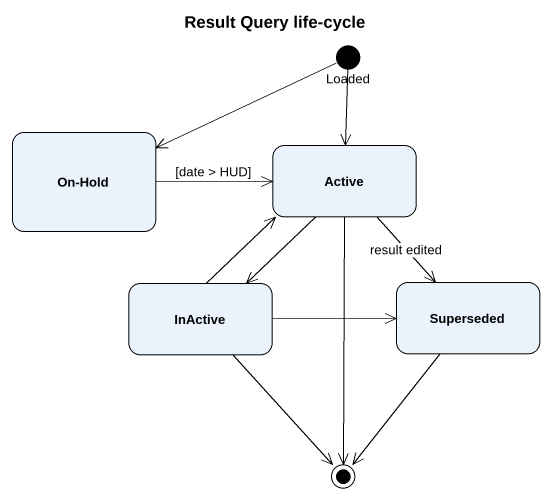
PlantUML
@startuml
title Result Query life-cycle
hide empty description
state Loaded <<start>>
state "On-Hold" as On_Hold
state Active
state InActive
state Superseded
Loaded -left-> On_Hold
Loaded --> Active
On_Hold -right-> Active : [date > HUD]
Active --> InActive
Active --> Superseded : result edited
InActive -up-> Active
InActive -right-> Superseded
Active --> [*]
InActive --> [*]
Superseded --> [*]
@enduml
